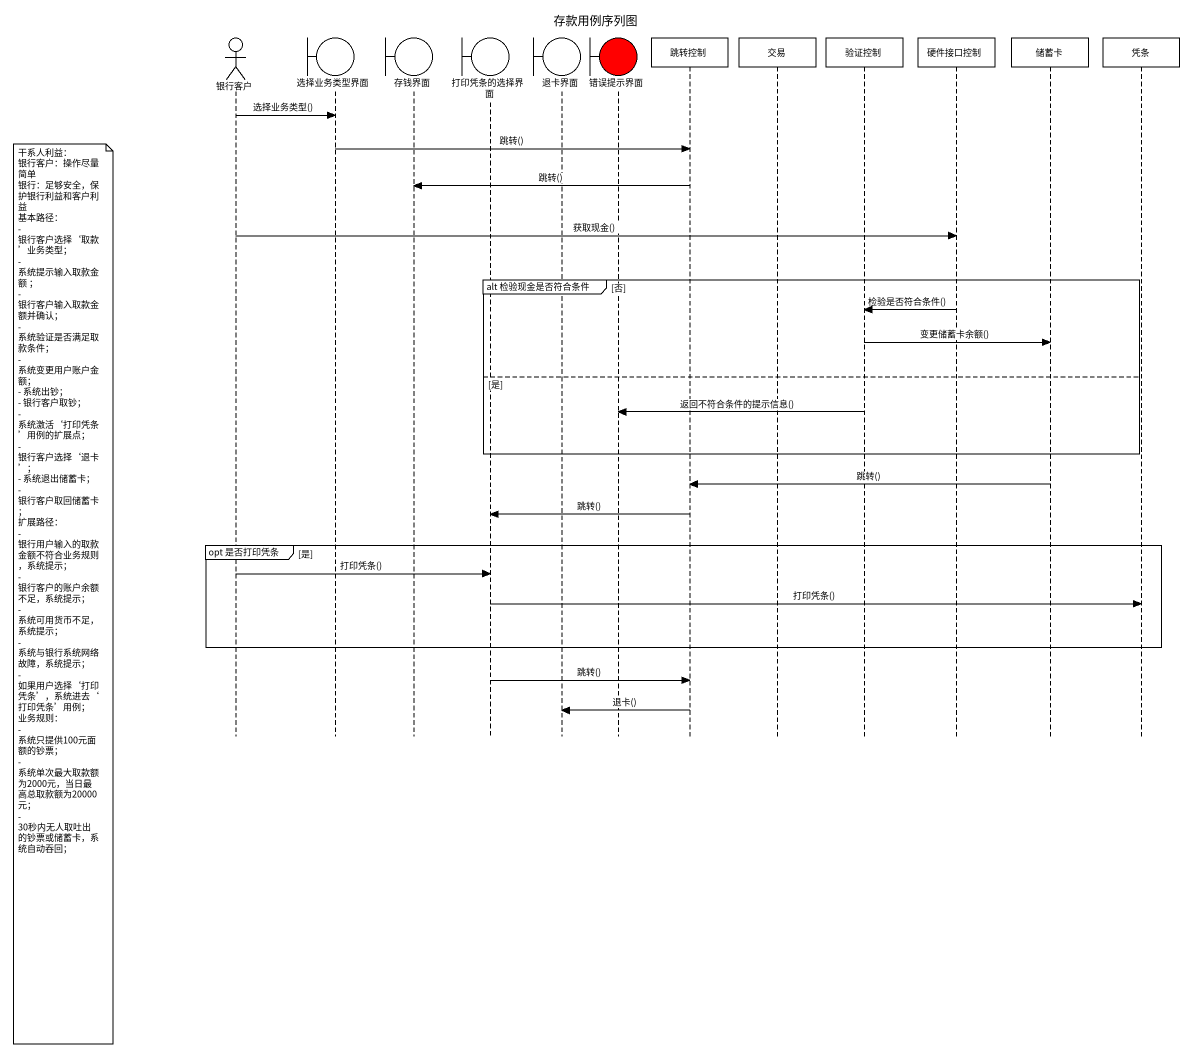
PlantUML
@startuml
title 存款用例序列图
hide footbox
actor 银行客户
boundary 选择业务类型界面
boundary 存钱界面
boundary 打印凭条的选择界面
boundary 退卡界面
boundary 错误提示界面 #FF0000
participant 跳转控制
participant 交易
participant 验证控制
participant 硬件接口控制
participant 储蓄卡
participant 凭条

银行客户 -> 选择业务类型界面 : 选择业务类型()
选择业务类型界面 -> 跳转控制 : 跳转()
跳转控制 -> 存钱界面 : 跳转()
银行客户 -> 硬件接口控制 : 获取现金()
group alt 检验现金是否符合条件 [否]
  硬件接口控制 -> 验证控制 : 检验是否符合条件()
  验证控制 -> 储蓄卡 : 变更储蓄卡余额()
else 是
  验证控制 -> 错误提示界面 : 返回不符合条件的提示信息()
end
储蓄卡 -> 跳转控制 : 跳转()
跳转控制 -> 打印凭条的选择界面 : 跳转()
group opt 是否打印凭条 [是]
  银行客户 -> 打印凭条的选择界面 : 打印凭条()
  note left of 银行客户
    干系人利益：
    银行客户：操作尽量简单
    银行：足够安全，保护银行利益和客户利益
    基本路径：
    - 银行客户选择‘取款’业务类型；
    - 系统提示输入取款金额 ；
    - 银行客户输入取款金额并确认；
    - 系统验证是否满足取款条件；
    - 系统变更用户账户金额；
    - 系统出钞；
    - 银行客户取钞；
    - 系统激活‘打印凭条’用例的扩展点；
    - 银行客户选择‘退卡’；
    - 系统退出储蓄卡；
    - 银行客户取回储蓄卡；
    扩展路径：
    - 银行用户输入的取款金额不符合业务规则，系统提示；
    - 银行客户的账户余额不足，系统提示；
    - 系统可用货币不足，系统提示；
    - 系统与银行系统网络故障，系统提示；
    - 如果用户选择‘打印凭条’，系统进去‘打印凭条’用例；
    业务规则：
    - 系统只提供100元面额的钞票；
    - 系统单次最大取款额为2000元，当日最高总取款额为20000元；
    - 30秒内无人取吐出的钞票或储蓄卡，系统自动吞回；
  end note
  打印凭条的选择界面 -> 凭条 : 打印凭条()
end
打印凭条的选择界面 -> 跳转控制 : 跳转()
跳转控制 -> 退卡界面 : 退卡()
@enduml
